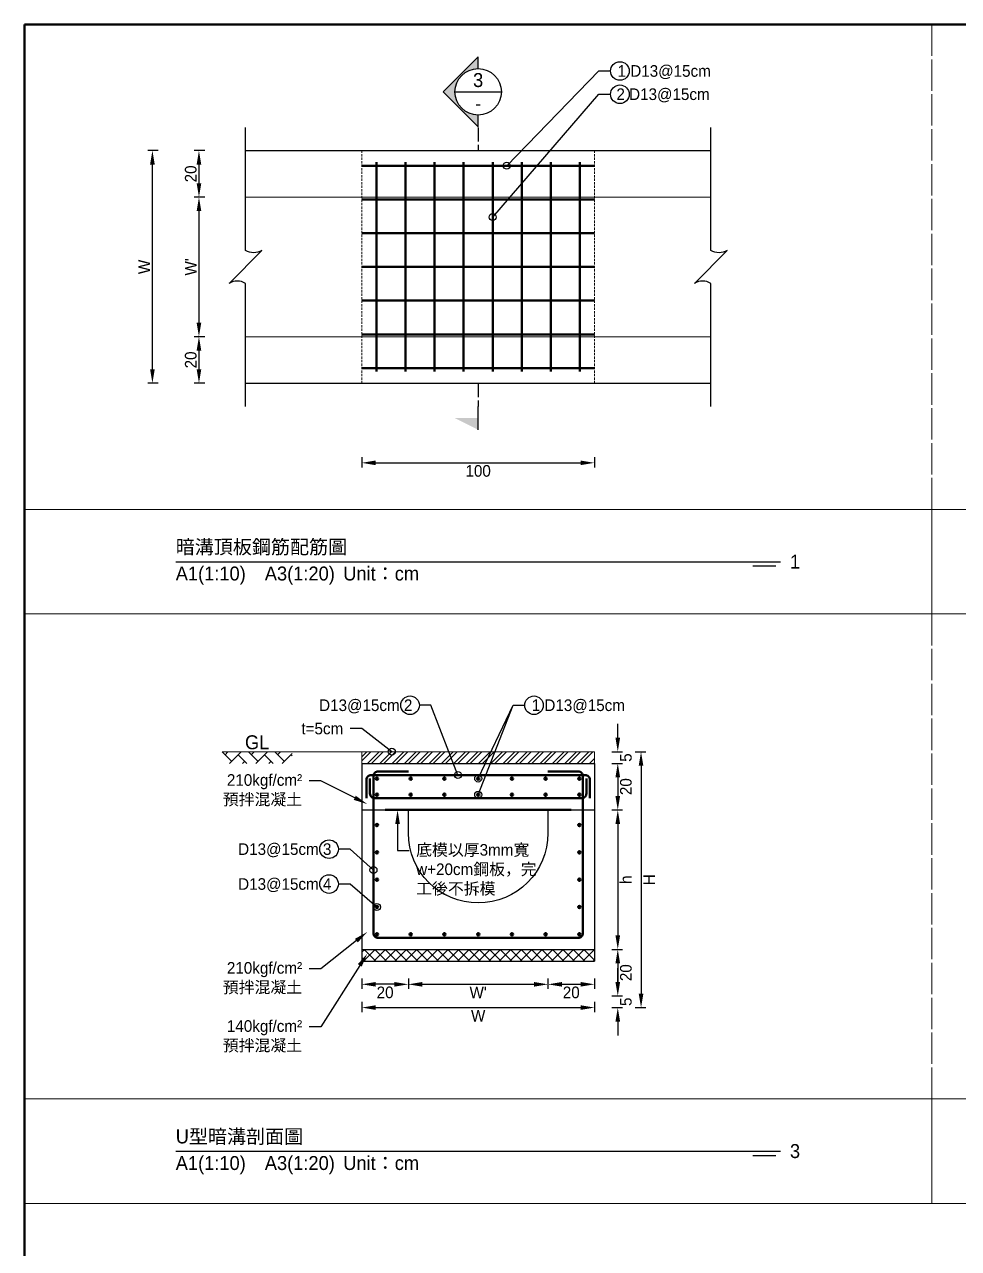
# Model space of a CAD drawing. Extents: x -3420 to 2030, y -3892 to 566.
# Drawn here: x -3420 to -3019, y -526 to 0 of the extents above; entities that cross this region are included whole.
import ezdxf
from ezdxf import colors
from ezdxf.entities.mleader import LeaderData, LeaderLine
from ezdxf.math import Vec2, Vec3

# ---------------------------------------------------------------- set-up
doc = ezdxf.new("R2010")
doc.units = 0
doc.header["$MEASUREMENT"] = 0
for name, pattern in [('ACAD_ISO02W100', [15, 12, -3]), ('DASHEDX2', [1.5, 1, -0.5]), ('HIDDEN', [0.375, 0.25, -0.125])]:
    doc.linetypes.add(name, pattern=pattern)
for name, color, linetype, lineweight in [('一、3.基本-變更', 1, 'Continuous', 50), ('二、1.繪圖-既有設施', 8, 'Continuous', 20), ('二、2.繪圖-施作項目', 181, 'Continuous', 30), ('二、4.繪圖-設計鋪面', 40, 'Continuous', 20), ('二、5.繪圖-鋼筋', 60, 'Continuous', 50), ('二、6.繪圖-其他施作項目', 35, 'Continuous', 30)]:
    doc.layers.add(name, color=color, linetype=linetype, lineweight=lineweight)
doc.layers.add('一、4.基本-隱藏', color=9, linetype='ACAD_ISO02W100', lineweight=20, plot=False)
doc.layers.add('三、3.文字-註解文字', color=2, linetype='Continuous')
doc.styles.add('次圖名(詳圖)', font='MS PGothic.ttf', dxfattribs={"height": 6})
doc.styles.add('註解文字(詳圖)', font='MS PGothic.ttf', dxfattribs={"height": 5})
doc.dimstyles.new('註解文字(詳圖)', dxfattribs={"dimtxt": 5, "dimasz": 6, "dimexe": 2, "dimexo": 5, "dimgap": 1, "dimtad": 2, "dimzin": 0, "dimdsep": 46, "dimtxsty": '註解文字(詳圖)', "dimcen": 0.1, "dimclrd": 144, "dimclre": 144, "dimclrt": 256, "dimadec": 0, "dimazin": 0, "dimtfac": 1, "dimtofl": 0, "dimtmove": 0, "dimatfit": 3, "dimfxlon": 1, "dimtolj": 1, "dimtzin": 0, "dimlwd": -1, "dimlwe": -1, "dimarcsym": 1})

# ---------------------------------------------------------------- blocks, each defined once
blk = doc.blocks.new('*D100')
at = {"layer": 'Defpoints', "color": 0, "transparency": 16777216}
for p in [(-3325.015, -54.25), (-3345.015, -74.25), (-3325.015, -74.25)]:
    blk.add_point(p, dxfattribs=at)
at = {"layer": '三、3.文字-註解文字', "color": 144, "transparency": 16777216}
for p, q in [((-3342.515, -54.25), (-3347.015, -54.25)), ((-3345.015, -60.25), (-3345.015, -68.25)), ((-3342.515, -74.25), (-3347.015, -74.25))]:
    blk.add_line(p, q, dxfattribs=at)
for points in [[(-3346.015, -60.25), (-3344.015, -60.25), (-3345.015, -54.25)], [(-3346.015, -68.25), (-3344.015, -68.25), (-3345.015, -74.25)]]:
    blk.add_solid(points, dxfattribs=at)
at = {"layer": '三、3.文字-註解文字', "transparency": 16777216, "insert": (-3348.515, -64.25), "char_height": 5, "attachment_point": 5, "rotation": 90, "style": '註解文字(詳圖)'}
blk.add_mtext('\\A1;20', dxfattribs=at)
blk = doc.blocks.new('*D101')
at = {"layer": 'Defpoints', "color": 0, "transparency": 16777216}
for p in [(-3325.015, -74.25), (-3345.015, -134.25), (-3325.015, -134.25)]:
    blk.add_point(p, dxfattribs=at)
at = {"layer": '三、3.文字-註解文字', "color": 144, "transparency": 16777216}
for p, q in [((-3342.515, -74.25), (-3347.015, -74.25)), ((-3345.015, -80.25), (-3345.015, -128.25)), ((-3342.515, -134.25), (-3347.015, -134.25))]:
    blk.add_line(p, q, dxfattribs=at)
for points in [[(-3346.015, -80.25), (-3344.015, -80.25), (-3345.015, -74.25)], [(-3346.015, -128.25), (-3344.015, -128.25), (-3345.015, -134.25)]]:
    blk.add_solid(points, dxfattribs=at)
at = {"layer": '三、3.文字-註解文字', "transparency": 16777216, "insert": (-3348.515, -104.25), "char_height": 5, "attachment_point": 5, "rotation": 90, "style": '註解文字(詳圖)'}
blk.add_mtext("\\A1;{\\fMS PGothic|b0|i0|c128|p34;W}'", dxfattribs=at)
blk = doc.blocks.new('*D102')
at = {"layer": 'Defpoints', "color": 0, "transparency": 16777216}
for p in [(-3325.015, -134.25), (-3345.015, -154.25), (-3325.015, -154.25)]:
    blk.add_point(p, dxfattribs=at)
at = {"layer": '三、3.文字-註解文字', "color": 144, "transparency": 16777216}
for p, q in [((-3342.515, -134.25), (-3347.015, -134.25)), ((-3345.015, -140.25), (-3345.015, -148.25)), ((-3342.515, -154.25), (-3347.015, -154.25))]:
    blk.add_line(p, q, dxfattribs=at)
for points in [[(-3346.015, -140.25), (-3344.015, -140.25), (-3345.015, -134.25)], [(-3346.015, -148.25), (-3344.015, -148.25), (-3345.015, -154.25)]]:
    blk.add_solid(points, dxfattribs=at)
at = {"layer": '三、3.文字-註解文字', "transparency": 16777216, "insert": (-3348.515, -144.25), "char_height": 5, "attachment_point": 5, "rotation": 90, "style": '註解文字(詳圖)'}
blk.add_mtext('\\A1;20', dxfattribs=at)
blk = doc.blocks.new('_Small')
at = {"color": 0, "linetype": 'ByBlock', "lineweight": -2}
blk.add_circle((0, 0), 0.25, dxfattribs=at)
blk = doc.blocks.new('*D103')
at = {"layer": 'Defpoints', "color": 0, "transparency": 16777216}
for p in [(-3275.015, -154.25), (-3175.015, -154.25), (-3175.015, -188.5)]:
    blk.add_point(p, dxfattribs=at)
at = {"layer": '三、3.文字-註解文字', "color": 144, "transparency": 16777216}
for p, q in [((-3275.015, -186), (-3275.015, -190.5)), ((-3269.015, -188.5), (-3181.015, -188.5)), ((-3175.015, -186), (-3175.015, -190.5))]:
    blk.add_line(p, q, dxfattribs=at)
for points in [[(-3269.015, -187.5), (-3269.015, -189.5), (-3275.015, -188.5)], [(-3181.015, -187.5), (-3181.015, -189.5), (-3175.015, -188.5)]]:
    blk.add_solid(points, dxfattribs=at)
at = {"layer": '三、3.文字-註解文字', "transparency": 16777216, "insert": (-3225.015, -192), "char_height": 5, "attachment_point": 5, "style": '註解文字(詳圖)'}
blk.add_mtext('\\A1;100', dxfattribs=at)
blk = doc.blocks.new('*D104')
at = {"layer": 'Defpoints', "color": 0, "transparency": 16777216}
for p in [(-3365.015, -54.25), (-3325.015, -54.25), (-3325.015, -154.25)]:
    blk.add_point(p, dxfattribs=at)
at = {"layer": '三、3.文字-註解文字', "color": 144, "transparency": 16777216}
for p, q in [((-3362.515, -54.25), (-3367.015, -54.25)), ((-3365.015, -148.25), (-3365.015, -60.25)), ((-3362.515, -154.25), (-3367.015, -154.25))]:
    blk.add_line(p, q, dxfattribs=at)
for points in [[(-3366.015, -60.25), (-3364.015, -60.25), (-3365.015, -54.25)], [(-3366.015, -148.25), (-3364.015, -148.25), (-3365.015, -154.25)]]:
    blk.add_solid(points, dxfattribs=at)
at = {"layer": '三、3.文字-註解文字', "transparency": 16777216, "insert": (-3368.515, -104.25), "char_height": 5, "attachment_point": 5, "rotation": 90, "style": '註解文字(詳圖)'}
blk.add_mtext('\\A1;W', dxfattribs=at)
blk = doc.blocks.new('*D105')
at = {"layer": 'Defpoints', "color": 0, "transparency": 16777216}
for p in [(-3175, -312.75), (-3175, -317.75), (-3165, -317.75)]:
    blk.add_point(p, dxfattribs=at)
at = {"layer": '三、3.文字-註解文字', "color": 144, "transparency": 16777216}
for p, q in [((-3165, -306.75), (-3165, -300.75)), ((-3167.5, -312.75), (-3163, -312.75)), ((-3167.5, -317.75), (-3163, -317.75)), ((-3165, -323.75), (-3165, -329.75))]:
    blk.add_line(p, q, dxfattribs=at)
for points in [[(-3166, -306.75), (-3164, -306.75), (-3165, -312.75)], [(-3166, -323.75), (-3164, -323.75), (-3165, -317.75)]]:
    blk.add_solid(points, dxfattribs=at)
at = {"layer": '三、3.文字-註解文字', "transparency": 16777216, "insert": (-3161.5, -315.25), "char_height": 5, "attachment_point": 5, "rotation": 90, "style": '註解文字(詳圖)'}
blk.add_mtext('\\A1;5', dxfattribs=at)
blk = doc.blocks.new('*D106')
at = {"layer": 'Defpoints', "color": 0, "transparency": 16777216}
for p in [(-3175, -317.75), (-3175, -337.75), (-3165, -337.75)]:
    blk.add_point(p, dxfattribs=at)
at = {"layer": '三、3.文字-註解文字', "color": 144, "transparency": 16777216}
for p, q in [((-3167.5, -317.75), (-3163, -317.75)), ((-3165, -323.75), (-3165, -331.75)), ((-3167.5, -337.75), (-3163, -337.75))]:
    blk.add_line(p, q, dxfattribs=at)
for points in [[(-3166, -323.75), (-3164, -323.75), (-3165, -317.75)], [(-3166, -331.75), (-3164, -331.75), (-3165, -337.75)]]:
    blk.add_solid(points, dxfattribs=at)
at = {"layer": '三、3.文字-註解文字', "transparency": 16777216, "insert": (-3161.5, -327.75), "char_height": 5, "attachment_point": 5, "rotation": 90, "style": '註解文字(詳圖)'}
blk.add_mtext('\\A1;20', dxfattribs=at)
blk = doc.blocks.new('*D107')
at = {"layer": 'Defpoints', "color": 0, "transparency": 16777216}
for p in [(-3175, -337.75), (-3225, -397.75), (-3165, -397.75)]:
    blk.add_point(p, dxfattribs=at)
at = {"layer": '三、3.文字-註解文字', "color": 144, "transparency": 16777216}
for p, q in [((-3167.5, -337.75), (-3163, -337.75)), ((-3165, -343.75), (-3165, -391.75)), ((-3167.5, -397.75), (-3163, -397.75))]:
    blk.add_line(p, q, dxfattribs=at)
for points in [[(-3166, -343.75), (-3164, -343.75), (-3165, -337.75)], [(-3166, -391.75), (-3164, -391.75), (-3165, -397.75)]]:
    blk.add_solid(points, dxfattribs=at)
at = {"layer": '三、3.文字-註解文字', "transparency": 16777216, "insert": (-3161.5, -367.75), "char_height": 5, "attachment_point": 5, "rotation": 90, "style": '註解文字(詳圖)'}
blk.add_mtext('\\A1;h', dxfattribs=at)
blk = doc.blocks.new('*D108')
at = {"layer": 'Defpoints', "color": 0, "transparency": 16777216}
for p in [(-3225, -397.75), (-3175, -417.75), (-3165, -417.75)]:
    blk.add_point(p, dxfattribs=at)
at = {"layer": '三、3.文字-註解文字', "color": 144, "transparency": 16777216}
for p, q in [((-3167.5, -397.75), (-3163, -397.75)), ((-3165, -403.75), (-3165, -411.75)), ((-3167.5, -417.75), (-3163, -417.75))]:
    blk.add_line(p, q, dxfattribs=at)
for points in [[(-3166, -403.75), (-3164, -403.75), (-3165, -397.75)], [(-3166, -411.75), (-3164, -411.75), (-3165, -417.75)]]:
    blk.add_solid(points, dxfattribs=at)
at = {"layer": '三、3.文字-註解文字', "transparency": 16777216, "insert": (-3161.5, -407.75), "char_height": 5, "attachment_point": 5, "rotation": 90, "style": '註解文字(詳圖)'}
blk.add_mtext('\\A1;20', dxfattribs=at)
blk = doc.blocks.new('*D109')
at = {"layer": 'Defpoints', "color": 0, "transparency": 16777216}
for p in [(-3175, -417.75), (-3175, -422.75), (-3165, -422.75)]:
    blk.add_point(p, dxfattribs=at)
at = {"layer": '三、3.文字-註解文字', "color": 144, "transparency": 16777216}
for p, q in [((-3165, -411.75), (-3165, -405.75)), ((-3167.5, -417.75), (-3163, -417.75)), ((-3167.5, -422.75), (-3163, -422.75)), ((-3165, -428.75), (-3165, -434.75))]:
    blk.add_line(p, q, dxfattribs=at)
for points in [[(-3166, -411.75), (-3164, -411.75), (-3165, -417.75)], [(-3166, -428.75), (-3164, -428.75), (-3165, -422.75)]]:
    blk.add_solid(points, dxfattribs=at)
at = {"layer": '三、3.文字-註解文字', "transparency": 16777216, "insert": (-3161.5, -420.25), "char_height": 5, "attachment_point": 5, "rotation": 90, "style": '註解文字(詳圖)'}
blk.add_mtext('\\A1;5', dxfattribs=at)
blk = doc.blocks.new('*D110')
at = {"layer": 'Defpoints', "color": 0, "transparency": 16777216}
for p in [(-3175, -312.75), (-3175, -422.75), (-3155, -422.75)]:
    blk.add_point(p, dxfattribs=at)
at = {"layer": '三、3.文字-註解文字', "color": 144, "transparency": 16777216}
for p, q in [((-3157.5, -312.75), (-3153, -312.75)), ((-3155, -318.75), (-3155, -416.75)), ((-3157.5, -422.75), (-3153, -422.75))]:
    blk.add_line(p, q, dxfattribs=at)
for points in [[(-3156, -318.75), (-3154, -318.75), (-3155, -312.75)], [(-3156, -416.75), (-3154, -416.75), (-3155, -422.75)]]:
    blk.add_solid(points, dxfattribs=at)
at = {"layer": '三、3.文字-註解文字', "transparency": 16777216, "insert": (-3151.5, -367.75), "char_height": 5, "attachment_point": 5, "rotation": 90, "style": '註解文字(詳圖)'}
blk.add_mtext('\\A1;H', dxfattribs=at)
blk = doc.blocks.new('*D111')
at = {"layer": 'Defpoints', "color": 0, "transparency": 16777216}
for p in [(-3275, -337.75), (-3255, -337.75), (-3275, -412.75)]:
    blk.add_point(p, dxfattribs=at)
at = {"layer": '三、3.文字-註解文字', "color": 144, "transparency": 16777216}
for p, q in [((-3275, -410.25), (-3275, -414.75)), ((-3255, -410.25), (-3255, -414.75)), ((-3261, -412.75), (-3269, -412.75))]:
    blk.add_line(p, q, dxfattribs=at)
for points in [[(-3269, -411.75), (-3269, -413.75), (-3275, -412.75)], [(-3261, -411.75), (-3261, -413.75), (-3255, -412.75)]]:
    blk.add_solid(points, dxfattribs=at)
at = {"layer": '三、3.文字-註解文字', "transparency": 16777216, "insert": (-3265, -416.25), "char_height": 5, "attachment_point": 5, "style": '註解文字(詳圖)'}
blk.add_mtext('\\A1;20', dxfattribs=at)
blk = doc.blocks.new('*D112')
at = {"layer": 'Defpoints', "color": 0, "transparency": 16777216}
for p in [(-3255, -337.75), (-3195, -337.75), (-3195, -412.75)]:
    blk.add_point(p, dxfattribs=at)
at = {"layer": '三、3.文字-註解文字', "color": 144, "transparency": 16777216}
for p, q in [((-3255, -410.25), (-3255, -414.75)), ((-3195, -410.25), (-3195, -414.75)), ((-3249, -412.75), (-3201, -412.75))]:
    blk.add_line(p, q, dxfattribs=at)
for points in [[(-3249, -411.75), (-3249, -413.75), (-3255, -412.75)], [(-3201, -411.75), (-3201, -413.75), (-3195, -412.75)]]:
    blk.add_solid(points, dxfattribs=at)
at = {"layer": '三、3.文字-註解文字', "transparency": 16777216, "insert": (-3225, -416.25), "char_height": 5, "attachment_point": 5, "style": '註解文字(詳圖)'}
blk.add_mtext("\\A1;W'", dxfattribs=at)
blk = doc.blocks.new('*D113')
at = {"layer": 'Defpoints', "color": 0, "transparency": 16777216}
for p in [(-3195, -337.75), (-3175, -337.75), (-3175, -412.75)]:
    blk.add_point(p, dxfattribs=at)
at = {"layer": '三、3.文字-註解文字', "color": 144, "transparency": 16777216}
for p, q in [((-3195, -410.25), (-3195, -414.75)), ((-3175, -410.25), (-3175, -414.75)), ((-3189, -412.75), (-3181, -412.75))]:
    blk.add_line(p, q, dxfattribs=at)
for points in [[(-3189, -411.75), (-3189, -413.75), (-3195, -412.75)], [(-3181, -411.75), (-3181, -413.75), (-3175, -412.75)]]:
    blk.add_solid(points, dxfattribs=at)
at = {"layer": '三、3.文字-註解文字', "transparency": 16777216, "insert": (-3185, -416.25), "char_height": 5, "attachment_point": 5, "style": '註解文字(詳圖)'}
blk.add_mtext('\\A1;20', dxfattribs=at)
blk = doc.blocks.new('*D114')
at = {"layer": 'Defpoints', "color": 0, "transparency": 16777216}
for p in [(-3275, -402.75), (-3175, -402.75), (-3175, -422.75)]:
    blk.add_point(p, dxfattribs=at)
at = {"layer": '三、3.文字-註解文字', "color": 144, "transparency": 16777216}
for p, q in [((-3275, -420.25), (-3275, -424.75)), ((-3175, -420.25), (-3175, -424.75)), ((-3269, -422.75), (-3181, -422.75))]:
    blk.add_line(p, q, dxfattribs=at)
for points in [[(-3269, -421.75), (-3269, -423.75), (-3275, -422.75)], [(-3181, -421.75), (-3181, -423.75), (-3175, -422.75)]]:
    blk.add_solid(points, dxfattribs=at)
at = {"layer": '三、3.文字-註解文字', "transparency": 16777216, "insert": (-3225, -426.25), "char_height": 5, "attachment_point": 5, "style": '註解文字(詳圖)'}
blk.add_mtext('\\A1;W', dxfattribs=at)

msp = doc.modelspace()

# ---------------------------------------------------------------- hatches: boundary and pattern name
at = {"layer": '三、3.文字-註解文字'}
h = msp.add_hatch(color=256, dxfattribs=at)
h.dxf.hatch_style = 1
h.paths.add_polyline_path([(-3225.015, -13.943), (-3240.015, -28.943), (-3225.015, -43.943), (-3225.015, -38.943, -0.4142136), (-3235.015, -28.943, -0.4142136), (-3225.015, -18.943)])
h = msp.add_hatch(color=256, dxfattribs=at)
h.dxf.hatch_style = 1
h.paths.add_polyline_path([(-3235.015, -169.25), (-3225.015, -174.25), (-3225.015, -169.25)])
at = {"layer": '二、2.繪圖-施作項目'}
h = msp.add_hatch(dxfattribs=at)
h.set_pattern_fill('ANSI37', color=256)
h.set_pattern_definition([(45, (-2431.9625, -233.9498), (-2.245064, 2.245064), []), (135, (-2431.9625, -233.9498), (-2.245064, -2.245064), [])])
h.paths.add_polyline_path([(-3175, -397.75), (-3275, -397.75), (-3275, -402.75), (-3175, -402.75)])
at = {"layer": '二、4.繪圖-設計鋪面'}
h = msp.add_hatch(dxfattribs=at)
h.set_pattern_fill('AR-HBONE', color=256)
h.set_pattern_definition([(45, (-2655, -42.5), (0, 5.656854), [12, -4]), (135, (-2652.1716, -39.6716), (4e-16, 5.656854), [12, -4])])
h.paths.add_polyline_path([(-3305, -312.75), (-3335, -312.75), (-3335, -317.75), (-3305, -317.75)])
h = msp.add_hatch(dxfattribs=at)
h.set_pattern_fill('ANSI32', color=256, scale=10)
h.set_pattern_definition([(45, (-5048.0162, -88.5298), (-2.6516504, 2.6516504), []), (45, (-5046.2484, -88.5298), (-2.6516504, 2.6516504), [])])
h.paths.add_polyline_path([(-3175, -317.75), (-3175, -312.75), (-3275, -312.75), (-3275, -317.75)])
at = {"layer": '二、5.繪圖-鋼筋'}
h = msp.add_hatch(color=256, dxfattribs=at)
h.dxf.hatch_style = 1
h.paths.add_polyline_path([(-3268, -324.25, 1), (-3269, -324.25, 1)])
h = msp.add_hatch(color=256, dxfattribs=at)
h.dxf.hatch_style = 1
h.paths.add_polyline_path([(-3253.5, -324.25, 1), (-3254.5, -324.25, 1)])
h = msp.add_hatch(color=256, dxfattribs=at)
h.dxf.hatch_style = 1
h.paths.add_polyline_path([(-3239, -324.25, 1), (-3240, -324.25, 1)])
h = msp.add_hatch(color=256, dxfattribs=at)
h.dxf.hatch_style = 1
h.paths.add_polyline_path([(-3224.5, -324.25, 1), (-3225.5, -324.25, 1)])
h = msp.add_hatch(color=256, dxfattribs=at)
h.dxf.hatch_style = 1
h.paths.add_polyline_path([(-3210, -324.25, 1), (-3211, -324.25, 1)])
h = msp.add_hatch(color=256, dxfattribs=at)
h.dxf.hatch_style = 1
h.paths.add_polyline_path([(-3195.5, -324.25, 1), (-3196.5, -324.25, 1)])
h = msp.add_hatch(color=256, dxfattribs=at)
h.dxf.hatch_style = 1
h.paths.add_polyline_path([(-3181, -324.25, 1), (-3182, -324.25, 1)])
h = msp.add_hatch(color=256, dxfattribs=at)
h.dxf.hatch_style = 1
h.paths.add_polyline_path([(-3268, -331.25, 1), (-3269, -331.25, 1)])
h = msp.add_hatch(color=256, dxfattribs=at)
h.dxf.hatch_style = 1
h.paths.add_polyline_path([(-3253.5, -331.25, 1), (-3254.5, -331.25, 1)])
h = msp.add_hatch(color=256, dxfattribs=at)
h.dxf.hatch_style = 1
h.paths.add_polyline_path([(-3239, -331.25, 1), (-3240, -331.25, 1)])
h = msp.add_hatch(color=256, dxfattribs=at)
h.dxf.hatch_style = 1
h.paths.add_polyline_path([(-3224.5, -331.25, 1), (-3225.5, -331.25, 1)])
h = msp.add_hatch(color=256, dxfattribs=at)
h.dxf.hatch_style = 1
h.paths.add_polyline_path([(-3210, -331.25, 1), (-3211, -331.25, 1)])
h = msp.add_hatch(color=256, dxfattribs=at)
h.dxf.hatch_style = 1
h.paths.add_polyline_path([(-3195.5, -331.25, 1), (-3196.5, -331.25, 1)])
h = msp.add_hatch(color=256, dxfattribs=at)
h.dxf.hatch_style = 1
h.paths.add_polyline_path([(-3181, -331.25, 1), (-3182, -331.25, 1)])
h = msp.add_hatch(color=256, dxfattribs=at)
h.dxf.hatch_style = 1
h.paths.add_polyline_path([(-3268, -344.25, 1), (-3269, -344.25, 1)])
h = msp.add_hatch(color=256, dxfattribs=at)
h.dxf.hatch_style = 1
h.paths.add_polyline_path([(-3181, -344.25, 1), (-3182, -344.25, 1)])
h = msp.add_hatch(color=256, dxfattribs=at)
h.dxf.hatch_style = 1
h.paths.add_polyline_path([(-3268, -356, 1), (-3269, -356, 1)])
h = msp.add_hatch(color=256, dxfattribs=at)
h.dxf.hatch_style = 1
h.paths.add_polyline_path([(-3181, -356, 1), (-3182, -356, 1)])
h = msp.add_hatch(color=256, dxfattribs=at)
h.dxf.hatch_style = 1
h.paths.add_polyline_path([(-3268, -367.75, 1), (-3269, -367.75, 1)])
h = msp.add_hatch(color=256, dxfattribs=at)
h.dxf.hatch_style = 1
h.paths.add_polyline_path([(-3181, -367.75, 1), (-3182, -367.75, 1)])
h = msp.add_hatch(color=256, dxfattribs=at)
h.dxf.hatch_style = 1
h.paths.add_polyline_path([(-3268, -379.5, 1), (-3269, -379.5, 1)])
h = msp.add_hatch(color=256, dxfattribs=at)
h.dxf.hatch_style = 1
h.paths.add_polyline_path([(-3181, -379.5, 1), (-3182, -379.5, 1)])
h = msp.add_hatch(color=256, dxfattribs=at)
h.dxf.hatch_style = 1
h.paths.add_polyline_path([(-3268, -391.25, 1), (-3269, -391.25, 1)])
h = msp.add_hatch(color=256, dxfattribs=at)
h.dxf.hatch_style = 1
h.paths.add_polyline_path([(-3253.5, -391.25, 1), (-3254.5, -391.25, 1)])
h = msp.add_hatch(color=256, dxfattribs=at)
h.dxf.hatch_style = 1
h.paths.add_polyline_path([(-3239, -391.25, 1), (-3240, -391.25, 1)])
h = msp.add_hatch(color=256, dxfattribs=at)
h.dxf.hatch_style = 1
h.paths.add_polyline_path([(-3224.5, -391.25, 1), (-3225.5, -391.25, 1)])
h = msp.add_hatch(color=256, dxfattribs=at)
h.dxf.hatch_style = 1
h.paths.add_polyline_path([(-3210, -391.25, 1), (-3211, -391.25, 1)])
h = msp.add_hatch(color=256, dxfattribs=at)
h.dxf.hatch_style = 1
h.paths.add_polyline_path([(-3195.5, -391.25, 1), (-3196.5, -391.25, 1)])
h = msp.add_hatch(color=256, dxfattribs=at)
h.dxf.hatch_style = 1
h.paths.add_polyline_path([(-3181, -391.25, 1), (-3182, -391.25, 1)])

# ---------------------------------------------------------------- linework, layer by layer
at = {"layer": '一、3.基本-變更'}
msp.add_lwpolyline([(-3420, 0), (0, 0), (0, -1164), (-3420, -1164)], close=True, dxfattribs=at)
at = {"layer": '一、4.基本-隱藏'}
for points in [[(-3420, 0), (-2640, 0), (-2640, -507), (-3420, -507)], [(-3420, 0), (-3030, 0), (-3030, -208.5), (-3420, -208.5)], [(-3030, 0), (-2730, 0), (-2730, -208.5), (-3030, -208.5)], [(-3420, -208.5), (-3030, -208.5), (-3030, -253.5), (-3420, -253.5)], [(-3030, -208.5), (-2730, -208.5), (-2730, -253.5), (-3030, -253.5)], [(-3420, -253.5), (-3030, -253.5), (-3030, -462), (-3420, -462)], [(-3030, -253.5), (-2730, -253.5), (-2730, -462), (-3030, -462)], [(-3420, -462), (-3030, -462), (-3030, -507), (-3420, -507)], [(-3030, -462), (-2730, -462), (-2730, -507), (-3030, -507)]]:
    msp.add_lwpolyline(points, close=True, dxfattribs=at)
msp.add_lwpolyline([(-3420, -507), (-2640, -507)], dxfattribs=at)
at = {"layer": '三、3.文字-註解文字'}
for points in [[(-3225.015, -18.943), (-3225.015, -13.943), (-3240.015, -28.943), (-3225.015, -43.943), (-3225.015, -38.943)], [(-3235.015, -28.943), (-3215.015, -28.943)], [(-3225.015, -174.25), (-3225.015, -164.25)], [(-3355, -231), (-3095, -231)], [(-3097, -233), (-3107, -233)], [(-3355, -484.5), (-3095, -484.5)], [(-3097, -486.5), (-3107, -486.5)]]:
    msp.add_lwpolyline(points, dxfattribs=at)
for points in [[(-3325.015, -164.25), (-3325.015, -111.321, 0.2828427), (-3332.086, -111.321), (-3317.944, -97.179, -0.2828427), (-3325.015, -97.179), (-3325.015, -44.25)], [(-3125.015, -164.25), (-3125.015, -111.321, 0.2828427), (-3132.086, -111.321), (-3117.944, -97.179, -0.2828427), (-3125.015, -97.179), (-3125.015, -44.25)]]:
    msp.add_lwpolyline(points, format="xyb", dxfattribs=at)
at = {"layer": '三、3.文字-註解文字', "linetype": 'ACAD_ISO02W100', "ltscale": 0.5}
for points in [[(-3225.015, -44.25), (-3225.015, -54.25)], [(-3225.015, -154.25), (-3225.015, -164.25)]]:
    msp.add_lwpolyline(points, dxfattribs=at)
at = {"layer": '三、3.文字-註解文字'}
for centre, radius in [((-3225.015, -28.943), 10), ((-3164.085, -20), 4), ((-3164.085, -30), 4), ((-3254.282, -292.75), 4), ((-3201, -292.75), 4), ((-3289.082, -354.625), 4), ((-3289.082, -369.625), 4)]:
    msp.add_circle(centre, radius, dxfattribs=at)
at = {"layer": '二、1.繪圖-既有設施', "linetype": 'DASHEDX2'}
for points in [[(-3275.015, -54.25), (-3275.015, -154.25)], [(-3175.015, -54.25), (-3175.015, -154.25)]]:
    msp.add_lwpolyline(points, dxfattribs=at)
at = {"layer": '二、1.繪圖-既有設施', "linetype": 'HIDDEN'}
for points in [[(-3325.015, -74.25), (-3125.015, -74.25)], [(-3325.015, -134.25), (-3125.015, -134.25)]]:
    msp.add_lwpolyline(points, dxfattribs=at)
at = {"layer": '二、2.繪圖-施作項目'}
for points in [[(-3325.015, -54.25), (-3125.015, -54.25)], [(-3325.015, -154.25), (-3125.015, -154.25)], [(-3275, -317.75), (-3175, -317.75)], [(-3275, -317.75), (-3275, -337.75)], [(-3175, -317.75), (-3175, -337.75)], [(-3275, -337.75), (-3175, -337.75)], [(-3275, -337.75), (-3175, -337.75)], [(-3275, -337.75), (-3275, -402.75)], [(-3175, -337.75), (-3175, -402.75)], [(-3275, -397.75), (-3175, -397.75)], [(-3275, -402.75), (-3175, -402.75)]]:
    msp.add_lwpolyline(points, dxfattribs=at)
msp.add_lwpolyline([(-3195, -337.75), (-3195, -347.75, -1), (-3255, -347.75), (-3255, -337.75)], format="xyb", dxfattribs=at)
at = {"layer": '二、4.繪圖-設計鋪面'}
for points in [[(-3275, -312.75), (-3335, -312.75)], [(-3275, -312.75), (-3175, -312.75)], [(-3275, -312.75), (-3275, -317.75)], [(-3175, -312.75), (-3175, -317.75)]]:
    msp.add_lwpolyline(points, dxfattribs=at)
at = {"layer": '二、5.繪圖-鋼筋'}
for points in [[(-3275.015, -60.75), (-3175.015, -60.75)], [(-3268.765, -59.25), (-3268.765, -149.25)], [(-3256.265, -59.25), (-3256.265, -149.25)], [(-3243.765, -59.25), (-3243.765, -149.25)], [(-3231.265, -59.25), (-3231.265, -149.25)], [(-3218.765, -59.25), (-3218.765, -149.25)], [(-3206.265, -59.25), (-3206.265, -149.25)], [(-3193.765, -59.25), (-3193.765, -149.25)], [(-3181.265, -59.25), (-3181.265, -149.25)], [(-3275.015, -75.25), (-3175.015, -75.25)], [(-3275.015, -89.75), (-3175.015, -89.75)], [(-3275.015, -104.25), (-3175.015, -104.25)], [(-3275.015, -118.75), (-3175.015, -118.75)], [(-3275.015, -133.25), (-3175.015, -133.25)], [(-3275.015, -147.75), (-3175.015, -147.75)]]:
    msp.add_lwpolyline(points, dxfattribs=at)
for points in [[(-3273, -332.75), (-3273, -324.75, -0.4142136), (-3271, -322.75), (-3179, -322.75, -0.4142136), (-3177, -324.75), (-3177, -332.75)], [(-3271.5, -324.25), (-3271.5, -330.75, 0.4142136), (-3269.5, -332.75), (-3180.5, -332.75, 0.4142136), (-3178.5, -330.75), (-3178.5, -324.25)], [(-3270, -337.75), (-3270, -323.25, -0.4142136), (-3268, -321.25), (-3255, -321.25)], [(-3195, -321.25), (-3182, -321.25, -0.4142136), (-3180, -323.25), (-3180, -337.75)], [(-3180, -337.75), (-3180, -390.75, -0.4142136), (-3182, -392.75), (-3268, -392.75, -0.4142136), (-3270, -390.75), (-3270, -337.75)]]:
    msp.add_lwpolyline(points, format="xyb", dxfattribs=at)
for centre in [(-3268.5, -324.25), (-3254, -324.25), (-3239.5, -324.25), (-3225, -324.25), (-3210.5, -324.25), (-3196, -324.25), (-3181.5, -324.25), (-3268.5, -331.25), (-3254, -331.25), (-3239.5, -331.25), (-3225, -331.25), (-3210.5, -331.25), (-3196, -331.25), (-3181.5, -331.25), (-3268.5, -344.25), (-3181.5, -344.25), (-3268.5, -356), (-3181.5, -356), (-3268.5, -367.75), (-3181.5, -367.75), (-3268.5, -379.5), (-3181.5, -379.5), (-3268.5, -391.25), (-3254, -391.25), (-3239.5, -391.25), (-3225, -391.25), (-3210.5, -391.25), (-3196, -391.25), (-3181.5, -391.25)]:
    msp.add_circle(centre, 0.5, dxfattribs=at)
at = {"layer": '二、6.繪圖-其他施作項目', "const_width": 1}
msp.add_lwpolyline([(-3265, -337.75), (-3185, -337.75)], dxfattribs=at)

# ---------------------------------------------------------------- texts
at = {"layer": '三、3.文字-註解文字', "char_height": 6}
for s, width, gutter_width, insert, attachment_point, style in [('3', 6.60394, 25, (-3225.015, -23.943), 5, '註解文字(詳圖)'), ('-', 6.60394, 25, (-3225.015, -33.943), 5, '註解文字(詳圖)'), ('暗{\\fMS PGothic|b0|i0|c128|p34;溝頂板鋼筋配筋圖}', 80.77209, 15, (-3355, -225), 4, '次圖名(詳圖)'), ('1', 3, 15, (-3091, -231), 4, '次圖名(詳圖)'), ('A1(1:10)\u3000A3(1:20){\\fMS PGothic|b0|i0|c128|p34;^IUnit：cm}', 136.03259, 15, (-3355, -237), 4, '次圖名(詳圖)'), ('U型{\\fMS PGothic|b0|i0|c128|p34;暗溝剖面圖}', 134.12151, 15, (-3355, -478.5), 4, '次圖名(詳圖)'), ('3', 3, 15, (-3091, -484.5), 4, '次圖名(詳圖)'), ('A1(1:10)\u3000A3(1:20){\\fMS PGothic|b0|i0|c128|p34;^IUnit：cm}', 136.03259, 15, (-3355, -490.5), 4, '次圖名(詳圖)')]:
    msp.add_mtext_dynamic_manual_height_columns(s, width=width, gutter_width=gutter_width, heights=[0], dxfattribs=dict(at, insert=insert, attachment_point=attachment_point, style=style))
at = {"layer": '二、4.繪圖-設計鋪面', "insert": (-3320, -311.75), "char_height": 6, "attachment_point": 8, "style": '註解文字(詳圖)'}
msp.add_mtext_dynamic_manual_height_columns('{\\fMS PGothic|b0|i0|c128|p34;GL}', width=10.17412, gutter_width=30, heights=[0], dxfattribs=at)

# ---------------------------------------------------------------- dimensions: what is measured, and where the dimension line sits
at = {"layer": '三、3.文字-註解文字'}
for base, p1, p2, text, picture, middle in [((-3365.015, -54.25), (-3325.015, -154.25), (-3325.015, -54.25), 'W', '*D104', (-3368.515, -104.25)), ((-3345.015, -74.25), (-3325.015, -54.25), (-3325.015, -74.25), '20', '*D100', (-3348.515, -64.25)), ((-3345.015, -134.25), (-3325.015, -74.25), (-3325.015, -134.25), "{\\fMS PGothic|b0|i0|c128|p34;W}'", '*D101', (-3348.515, -104.25)), ((-3345.015, -154.25), (-3325.015, -134.25), (-3325.015, -154.25), '20', '*D102', (-3348.515, -144.25)), ((-3165, -317.75), (-3175, -312.75), (-3175, -317.75), '5', '*D105', (-3161.5, -315.25)), ((-3155, -422.75), (-3175, -312.75), (-3175, -422.75), 'H', '*D110', (-3151.5, -367.75)), ((-3165, -337.75), (-3175, -317.75), (-3175, -337.75), '20', '*D106', (-3161.5, -327.75)), ((-3165, -397.75), (-3175, -337.75), (-3225, -397.75), 'h', '*D107', (-3161.5, -367.75)), ((-3165, -417.75), (-3225, -397.75), (-3175, -417.75), '20', '*D108', (-3161.5, -407.75)), ((-3165, -422.75), (-3175, -417.75), (-3175, -422.75), '5', '*D109', (-3161.5, -420.25))]:
    dim = msp.add_linear_dim(base=base, p1=p1, p2=p2, angle=90, text=text, dimstyle='註解文字(詳圖)', dxfattribs=at)
    dim.commit()
    dim.dimension.update_dxf_attribs({"geometry": picture, "text_midpoint": middle})
for base, p1, p2, text, picture, middle in [((-3175.015, -188.5), (-3275.015, -154.25), (-3175.015, -154.25), '100', '*D103', (-3225.015, -192)), ((-3275, -412.75), (-3255, -337.75), (-3275, -337.75), '20', '*D111', (-3265, -416.25)), ((-3195, -412.75), (-3255, -337.75), (-3195, -337.75), "W'", '*D112', (-3225, -416.25)), ((-3175, -412.75), (-3195, -337.75), (-3175, -337.75), '20', '*D113', (-3185, -416.25)), ((-3175, -422.75), (-3275, -402.75), (-3175, -402.75), 'W', '*D114', (-3225, -426.25))]:
    dim = msp.add_linear_dim(base=base, p1=p1, p2=p2, text=text, dimstyle='註解文字(詳圖)', dxfattribs=at)
    dim.commit()
    dim.dimension.update_dxf_attribs({"geometry": picture, "text_midpoint": middle})

# ---------------------------------------------------------------- leaders
ml = msp.add_multileader_mtext('Standard', dxfattribs=at)
ml.set_content('{\\fMS PGothic|b0|i0|c128|p34;1 }D13@15cm', color=256, style='註解文字(詳圖)')
ml.set_leader_properties(color=144, linetype='ByLayer', lineweight=-1)
ml.set_arrow_properties(name='SMALL')
ml.build(insert=Vec2(0, 0))
ml.multileader.update_dxf_attribs({"dogleg_length": 5, "arrow_head_size": 6})
ctx = ml.context
ctx.base_point, ctx.char_height, ctx.arrow_head_size, ctx.landing_gap_size, ctx.plane_origin = Vec3(-3168.085, -20), 5, 6, 3, Vec3(-3210.71, -67.835)
notes = []
notes.append((ctx, [(0, (1, 1, 0), (-3173.085, -20), (1, 0), 5, [(0, [(-3212.743, -60.75)], 0, [])])]))
ctx.mtext.insert, ctx.mtext.flow_direction = Vec3(-3165.085, -17.486), 5
ml = msp.add_multileader_mtext('Standard', dxfattribs=at)
ml.set_content('{\\fMS PGothic|b0|i0|c128|p34;2 }D13@15cm', color=256, style='註解文字(詳圖)')
ml.set_leader_properties(color=144, linetype='ByLayer', lineweight=-1)
ml.set_arrow_properties(name='SMALL')
ml.build(insert=Vec2(0, 0))
ml.multileader.update_dxf_attribs({"dogleg_length": 5, "arrow_head_size": 6})
ctx = ml.context
ctx.base_point, ctx.char_height, ctx.arrow_head_size, ctx.landing_gap_size, ctx.plane_origin = Vec3(-3168.085, -30), 5, 6, 2.5, Vec3(-3210.71, -77.835)
notes.append((ctx, [(0, (1, 1, 0), (-3173.085, -30), (1, 0), 5, [(0, [(-3218.765, -82.821)], 0, [])])]))
ctx.mtext.insert, ctx.mtext.flow_direction = Vec3(-3165.585, -27.486), 5
ml = msp.add_multileader_mtext('Standard', dxfattribs=at)
ml.set_content('{\\fMS PGothic|b0|i0|c128|p34;D13@15cm }2', color=256, style='註解文字(詳圖)')
ml.set_leader_properties(color=144, linetype='ByLayer', lineweight=-1)
ml.set_arrow_properties(name='SMALL')
ml.build(insert=Vec2(0, 0))
ml.multileader.update_dxf_attribs({"dogleg_length": 5, "arrow_head_size": 6})
ctx = ml.context
ctx.base_point, ctx.char_height, ctx.arrow_head_size, ctx.landing_gap_size, ctx.plane_origin = Vec3(-3294.378, -292.75), 5, 6, 3, Vec3(-3344.213, -340.585)
ctx.text_align_type = 2
notes.append((ctx, [(1, (1, 1, 0), (-3245.282, -292.75), (-1, 0), 5, [(0, [(-3233.7, -322.75)], 0, [])])]))
ctx.mtext.insert, ctx.mtext.alignment, ctx.mtext.flow_direction = Vec3(-3253.282, -290.236), 3, 5
ml = msp.add_multileader_mtext('Standard', dxfattribs=at)
ml.set_content('{\\fMS PGothic|b0|i0|c128|p34;1 }D13@15cm', color=256, style='註解文字(詳圖)')
ml.set_leader_properties(color=144, linetype='ByLayer', lineweight=-1)
ml.set_arrow_properties(name='SMALL')
ml.build(insert=Vec2(0, 0))
ml.multileader.update_dxf_attribs({"dogleg_length": 5, "arrow_head_size": 6})
ctx = ml.context
ctx.base_point, ctx.char_height, ctx.arrow_head_size, ctx.landing_gap_size, ctx.plane_origin = Vec3(-3205, -292.75), 5, 6, 3, Vec3(-3247.625, -340.585)
notes.append((ctx, [(0, (1, 1, 0), (-3210, -292.75), (1, 0), 5, [(0, [(-3225, -324.25)], 0, [])])]))
ctx.mtext.insert, ctx.mtext.flow_direction = Vec3(-3202, -290.236), 5
ml = msp.add_multileader_mtext('Standard', dxfattribs=at)
ml.set_content(' ', color=256, style='註解文字(詳圖)')
ml.set_leader_properties(color=144, linetype='ByLayer', lineweight=-1)
ml.set_arrow_properties(name='SMALL')
ml.build(insert=Vec2(0, 0))
ml.multileader.update_dxf_attribs({"dogleg_length": 5, "arrow_head_size": 6})
ctx = ml.context
ctx.base_point, ctx.char_height, ctx.arrow_head_size, ctx.landing_gap_size, ctx.plane_origin = Vec3(-3205, -292.75), 5, 6, 3, Vec3(-3247.625, -350.585)
notes.append((ctx, [(0, (1, 1, 0), (-3210, -292.75), (1, 0), 5, [(0, [(-3225, -331.25)], 0, [])])]))
ctx.mtext.insert, ctx.mtext.flow_direction = Vec3(-3202, -290.25), 5
ml = msp.add_multileader_mtext('Standard', dxfattribs=at)
ml.set_content('{\\fMS PGothic|b0|i0|c128|p34;t=5cm}', color=256, style='註解文字(詳圖)')
ml.set_leader_properties(color=144, linetype='ByLayer', lineweight=-1)
ml.set_arrow_properties(name='SMALL')
ml.build(insert=Vec2(0, 0))
ml.multileader.update_dxf_attribs({"dogleg_length": 5, "arrow_head_size": 6})
ctx = ml.context
ctx.base_point, ctx.char_height, ctx.arrow_head_size, ctx.landing_gap_size, ctx.plane_origin = Vec3(-3304.381, -302.75), 5, 6, 3, Vec3(-3372.637, -329.085)
ctx.text_align_type = 2
notes.append((ctx, [(1, (1, 1, 0), (-3275, -302.75), (-1, 0), 5, [(0, [(-3262.124, -312.75)], 0, [])])]))
ctx.mtext.insert, ctx.mtext.alignment, ctx.mtext.flow_direction = Vec3(-3283, -300.25), 3, 5
ml = msp.add_multileader_mtext('Standard', dxfattribs=at)
ml.set_content('{\\fMS PGothic|b0|i0|c128|p34;210kgf/cm²}\\P預拌{\\fMS PGothic|b0|i0|c128|p34;混凝土}', color=256, style='註解文字(詳圖)')
ml.set_leader_properties(color=144, linetype='ByLayer', lineweight=-1)
ml.build(insert=Vec2(0, 0))
ml.multileader.update_dxf_attribs({"dogleg_length": 5, "arrow_head_size": 6})
ctx = ml.context
ctx.base_point, ctx.char_height, ctx.arrow_head_size, ctx.landing_gap_size, ctx.plane_origin = Vec3(-3339.058, -325.25), 5, 6, 3, Vec3(-3272.66, -335.25)
ctx.text_align_type = 2
notes.append((ctx, [(0, (1, 1, 0), (-3292.66, -325.25), (-1, 0), 5, [(0, [(-3272.66, -335.25)], 0, [])])]))
ctx.mtext.insert, ctx.mtext.alignment, ctx.mtext.flow_direction = Vec3(-3300.66, -322.381), 3, 5
ml = msp.add_multileader_mtext('Standard', dxfattribs=at)
ml.set_content('{\\fMS PGothic|b0|i0|c128|p34;底模以厚3mm寬w+20cm鋼板，完工後不拆模}', color=256, style='註解文字(詳圖)')
ml.set_leader_properties(color=144, linetype='ByLayer', lineweight=-1)
ml.build(insert=Vec2(0, 0))
ml.multileader.update_dxf_attribs({"dogleg_length": 5, "arrow_head_size": 6})
ctx = ml.context
ctx.base_point, ctx.char_height, ctx.arrow_head_size, ctx.landing_gap_size, ctx.plane_origin = Vec3(-3254.654, -355.265), 5, 6, 3, Vec3(-3246.152, -337.75)
notes.append((ctx, [(0, (1, 1, 0), (-3259.654, -355.265), (1, 0), 5, [(0, [(-3259.654, -337.75)], 0, [])])]))
ctx.mtext.insert, ctx.mtext.width, ctx.mtext.flow_direction = Vec3(-3251.654, -352.424), 57.65156, 5
ml = msp.add_multileader_mtext('Standard', dxfattribs=at)
ml.set_content('{\\fMS PGothic|b0|i0|c128|p34;D13@15cm }3', color=256, style='註解文字(詳圖)')
ml.set_leader_properties(color=144, linetype='ByLayer', lineweight=-1)
ml.set_arrow_properties(name='SMALL')
ml.build(insert=Vec2(0, 0))
ml.multileader.update_dxf_attribs({"dogleg_length": 5, "arrow_head_size": 6})
ctx = ml.context
ctx.base_point, ctx.char_height, ctx.arrow_head_size, ctx.landing_gap_size, ctx.plane_origin = Vec3(-3329.178, -354.625), 5, 6, 3, Vec3(-3379.013, -402.46)
ctx.text_align_type = 2
notes.append((ctx, [(1, (1, 1, 0), (-3280.082, -354.625), (-1, 0), 5, [(0, [(-3270, -363.59)], 0, [])])]))
ctx.mtext.insert, ctx.mtext.alignment, ctx.mtext.flow_direction = Vec3(-3288.082, -352.111), 3, 5
ml = msp.add_multileader_mtext('Standard', dxfattribs=at)
ml.set_content('{\\fMS PGothic|b0|i0|c128|p34;D13@15cm }4', color=256, style='註解文字(詳圖)')
ml.set_leader_properties(color=144, linetype='ByLayer', lineweight=-1)
ml.set_arrow_properties(name='SMALL')
ml.build(insert=Vec2(0, 0))
ml.multileader.update_dxf_attribs({"dogleg_length": 5, "arrow_head_size": 6})
ctx = ml.context
ctx.base_point, ctx.char_height, ctx.arrow_head_size, ctx.landing_gap_size, ctx.plane_origin = Vec3(-3329.32, -369.625), 5, 6, 3, Vec3(-3379.013, -417.46)
ctx.text_align_type = 2
notes.append((ctx, [(1, (1, 1, 0), (-3280.082, -369.625), (-1, 0), 5, [(0, [(-3268.5, -379.5)], 0, [])])]))
ctx.mtext.insert, ctx.mtext.alignment, ctx.mtext.flow_direction = Vec3(-3288.082, -367.111), 3, 5
ml = msp.add_multileader_mtext('Standard', dxfattribs=at)
ml.set_content('{\\fMS PGothic|b0|i0|c128|p34;210kgf/cm²}\\P預拌{\\fMS PGothic|b0|i0|c128|p34;混凝土}', color=256, style='註解文字(詳圖)')
ml.set_leader_properties(color=144, linetype='ByLayer', lineweight=-1)
ml.build(insert=Vec2(0, 0))
ml.multileader.update_dxf_attribs({"dogleg_length": 5, "arrow_head_size": 6})
ctx = ml.context
ctx.base_point, ctx.char_height, ctx.arrow_head_size, ctx.landing_gap_size, ctx.plane_origin = Vec3(-3339.058, -406.05), 5, 6, 3, Vec3(-3272.66, -416.05)
ctx.text_align_type = 2
notes.append((ctx, [(0, (1, 1, 0), (-3292.66, -406.05), (-1, 0), 5, [(0, [(-3272.66, -390.248)], 0, [])])]))
ctx.mtext.insert, ctx.mtext.alignment, ctx.mtext.flow_direction = Vec3(-3300.66, -403.18), 3, 5
ml = msp.add_multileader_mtext('Standard', dxfattribs=at)
ml.set_content('{\\fMS PGothic|b0|i0|c128|p34;140kgf/cm²}\\P預拌{\\fMS PGothic|b0|i0|c128|p34;混凝土}', color=256, style='註解文字(詳圖)')
ml.set_leader_properties(color=144, linetype='ByLayer', lineweight=-1)
ml.build(insert=Vec2(0, 0))
ml.multileader.update_dxf_attribs({"dogleg_length": 5, "arrow_head_size": 6})
ctx = ml.context
ctx.base_point, ctx.char_height, ctx.arrow_head_size, ctx.landing_gap_size, ctx.plane_origin = Vec3(-3339.058, -431.05), 5, 6, 3, Vec3(-3272.66, -421.05)
ctx.text_align_type = 2
notes.append((ctx, [(0, (1, 1, 0), (-3292.66, -431.05), (-1, 0), 5, [(0, [(-3272.66, -399.527)], 0, [])])]))
ctx.mtext.insert, ctx.mtext.alignment, ctx.mtext.flow_direction = Vec3(-3300.66, -428.18), 3, 5
for ctx, leaders in notes:
    for number, flags, end, landing, length, lines in leaders:
        leader = LeaderData()
        leader.index, (leader.has_last_leader_line, leader.has_dogleg_vector, leader.attachment_direction) = number, flags
        leader.last_leader_point, leader.dogleg_vector, leader.dogleg_length = Vec3(end), Vec3(landing), length
        for number, points, colour, breaks in lines:
            line = LeaderLine()
            line.index, line.vertices, line.color, line.breaks = number, Vec3.list(points), colors.encode_raw_color(colour), breaks
            leader.lines.append(line)
        ctx.leaders.append(leader)

doc.saveas('drawing.dxf')
